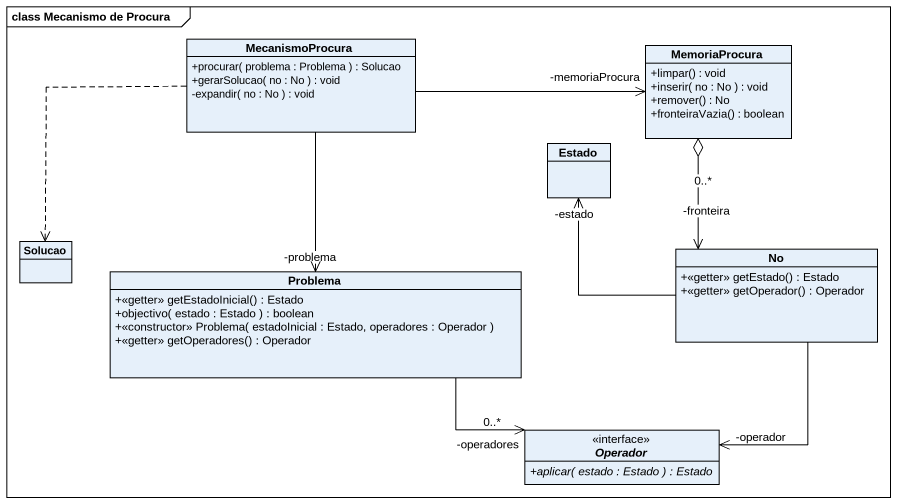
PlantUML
@startuml
mainframe class Mecanismo de Procura
hide circle
hide empty members
skinparam classAttributeIconSize 0
class MecanismoProcura {
  +procurar( problema : Problema ) : Solucao
  +gerarSolucao( no : No ) : void
  -expandir( no : No ) : void
}
class MemoriaProcura {
  +limpar() : void
  +inserir( no : No ) : void
  +remover() : No
  +fronteiraVazia() : boolean
}
class Estado
class Solucao
class No {
  +<<getter>> getEstado() : Estado
  +<<getter>> getOperador() : Operador
}
class Problema {
  +<<getter>> getEstadoInicial() : Estado
  +objectivo( estado : Estado ) : boolean
  +<<constructor>> Problema( estadoInicial : Estado, operadores : Operador )
  +<<getter>> getOperadores() : Operador
}
interface Operador {
  {abstract} +aplicar( estado : Estado ) : Estado
}
MecanismoProcura ..> Solucao
MemoriaProcura "-memoriaProcura" <-left- MecanismoProcura
MemoriaProcura o--> "-fronteira\n0..*" No
Estado "-estado" <-- No
Problema "-problema" <-up- MecanismoProcura
Operador "-operador" <-up- No
Operador "-operadores\n0..*" <-left- Problema
@enduml
